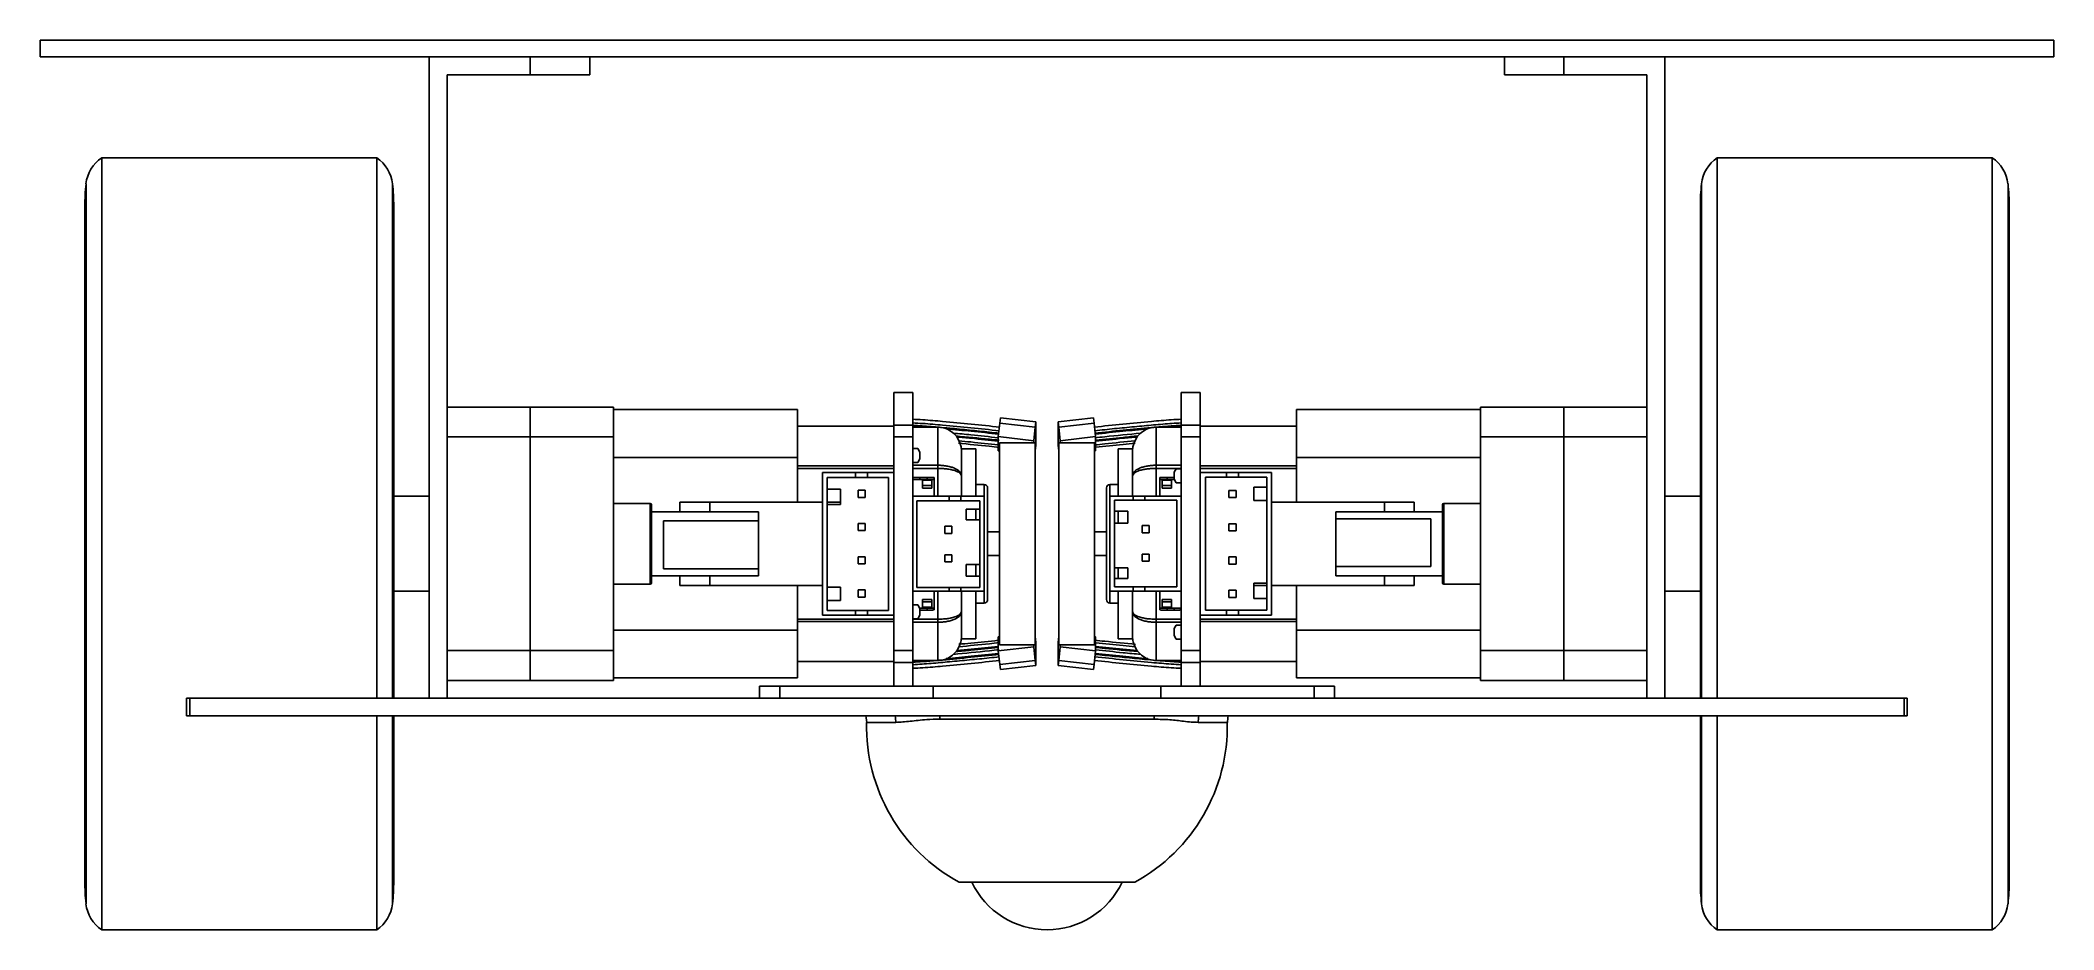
# Model space of a CAD drawing. Header units: millimetres. Extents: x 60 to 230, y 132 to 207.
import ezdxf

# ---------------------------------------------------------------- set-up
doc = ezdxf.new("R2010")
doc.units = ezdxf.units.MM

msp = doc.modelspace()

# ---------------------------------------------------------------- linework, layer by layer
at = {"color": 7, "linetype": 'Continuous', "lineweight": 25}
for p, q in [((60.46, 206.79), (60.46, 205.39)), ((60.46, 206.79), (145.21, 206.79)), ((145.21, 206.79), (229.96, 206.79)), ((229.96, 205.39), (229.96, 206.79)), ((60.46, 205.39), (145.21, 205.39)), ((93.21, 205.39), (93.21, 151.39)), ((101.71, 203.89), (101.71, 205.39)), ((106.71, 205.39), (106.71, 203.89)), ((145.21, 205.39), (229.96, 205.39)), ((183.71, 203.89), (183.71, 205.39)), ((188.71, 205.39), (188.71, 203.89)), ((197.21, 205.39), (197.21, 151.39)), ((94.71, 203.89), (94.71, 151.39)), ((94.71, 203.89), (101.71, 203.89)), ((106.71, 203.89), (101.71, 203.89)), ((188.71, 203.89), (183.71, 203.89)), ((195.71, 203.89), (188.71, 203.89)), ((195.71, 203.89), (195.71, 151.39)), ((88.78, 196.89), (65.63, 196.89)), ((65.63, 196.89), (65.63, 131.89)), ((88.78, 151.39), (88.78, 196.89)), ((224.78, 196.89), (201.63, 196.89)), ((201.63, 196.89), (201.63, 151.39)), ((224.78, 131.89), (224.78, 196.89)), ((64.21, 192.81), (64.21, 135.97)), ((90.21, 151.39), (90.21, 192.81)), ((200.21, 192.81), (200.21, 151.39)), ((226.21, 135.97), (226.21, 192.81)), ((133.91, 177.14), (132.31, 177.14)), ((132.31, 177.14), (132.31, 174.39)), ((133.91, 174.39), (133.91, 177.14)), ((156.51, 177.14), (158.11, 177.14)), ((156.51, 177.14), (156.51, 174.39)), ((158.11, 174.39), (158.11, 177.14)), ((101.71, 175.89), (94.71, 175.89)), ((101.71, 173.39), (101.71, 175.89)), ((108.71, 175.89), (101.71, 175.89)), ((108.71, 175.89), (108.71, 173.39)), ((124.21, 175.69), (108.71, 175.69)), ((124.21, 171.66), (124.21, 175.69)), ((141.24, 174.55), (141.3, 174.99)), ((144.28, 174.65), (141.3, 174.99)), ((144.28, 174.65), (144.22, 174.22)), ((144.28, 172.7), (144.28, 174.65)), ((149.11, 174.99), (146.14, 174.65)), ((146.14, 174.65), (146.14, 172.7)), ((146.14, 174.65), (146.2, 174.22)), ((149.11, 174.99), (149.18, 174.55)), ((181.71, 175.69), (166.21, 175.69)), ((166.21, 175.69), (166.21, 171.66)), ((188.71, 175.89), (181.71, 175.89)), ((181.71, 173.39), (181.71, 175.89)), ((195.71, 175.89), (188.71, 175.89)), ((188.71, 175.89), (188.71, 173.39)), ((94.71, 173.39), (101.71, 173.39)), ((101.71, 173.39), (101.71, 155.39)), ((101.71, 173.39), (108.71, 173.39)), ((108.71, 173.39), (108.71, 155.39)), ((132.31, 174.29), (124.21, 174.29)), ((133.91, 174.39), (132.31, 174.39)), ((132.31, 174.39), (132.31, 173.39)), ((132.31, 173.39), (133.91, 173.39)), ((132.31, 173.39), (132.31, 155.39)), ((133.91, 173.39), (133.91, 174.39)), ((136.01, 174.22), (133.91, 174.22)), ((133.91, 173.39), (133.91, 155.39)), ((136.01, 171), (136.01, 174.22)), ((141.11, 173.41), (141.24, 174.55)), ((141.11, 173.41), (144.09, 173.07)), ((141.11, 172.22), (141.11, 173.41)), ((144.21, 172.89), (141.21, 172.89)), ((141.21, 172.89), (141.21, 155.89)), ((144.22, 174.22), (141.24, 174.55)), ((144.09, 173.07), (144.22, 174.22)), ((144.09, 172.89), (144.09, 173.07)), ((144.21, 172.89), (144.21, 155.89)), ((149.18, 174.55), (146.2, 174.22)), ((146.33, 173.07), (146.2, 174.22)), ((149.21, 172.89), (146.21, 172.89)), ((146.21, 155.89), (146.21, 172.89)), ((146.33, 173.07), (149.3, 173.41)), ((146.33, 173.07), (146.33, 172.89)), ((149.18, 174.55), (149.3, 173.41)), ((149.21, 155.89), (149.21, 172.89)), ((149.3, 173.41), (149.3, 172.22)), ((156.51, 174.22), (154.41, 174.22)), ((154.41, 174.22), (154.41, 171)), ((158.11, 174.39), (156.51, 174.39)), ((156.51, 174.39), (156.51, 173.39)), ((156.51, 173.39), (158.11, 173.39)), ((156.51, 155.39), (156.51, 173.39)), ((158.11, 173.39), (158.11, 174.39)), ((166.21, 174.29), (158.11, 174.29)), ((158.11, 155.39), (158.11, 173.39)), ((181.71, 155.39), (181.71, 173.39)), ((181.71, 173.39), (188.71, 173.39)), ((188.71, 155.39), (188.71, 173.39)), ((188.71, 173.39), (195.71, 173.39)), ((108.71, 171.66), (124.21, 171.66)), ((124.21, 171.66), (124.21, 167.89)), ((134.33, 172.41), (133.91, 172.41)), ((133.91, 171.23), (134.33, 171.23)), ((134.33, 172.41), (134.51, 172.11)), ((134.51, 171.53), (134.33, 171.23)), ((134.51, 172.11), (134.51, 171.53)), ((139.21, 172.39), (138.01, 172.39)), ((138.01, 172.39), (138.01, 168.39)), ((139.21, 168.39), (139.21, 172.39)), ((141.21, 172.21), (141.11, 172.22)), ((144.28, 172.7), (144.21, 172.21)), ((146.14, 172.7), (146.21, 172.21)), ((149.3, 172.22), (149.21, 172.21)), ((152.41, 172.39), (151.21, 172.39)), ((151.21, 172.39), (151.21, 168.39)), ((152.41, 168.39), (152.41, 172.39)), ((166.21, 167.89), (166.21, 171.66)), ((166.21, 171.66), (181.71, 171.66)), ((126.31, 170.39), (126.31, 158.39)), ((129.09, 170.39), (126.31, 170.39)), ((129.09, 169.97), (126.7, 169.97)), ((126.7, 169.97), (126.7, 158.78)), ((129.09, 170.39), (129.09, 169.97)), ((130.11, 170.39), (129.09, 170.39)), ((129.09, 169.97), (130.11, 169.97)), ((130.11, 170.39), (132.31, 170.39)), ((130.11, 170.39), (130.11, 169.97)), ((131.87, 169.97), (130.11, 169.97)), ((131.87, 158.78), (131.87, 169.97)), ((132.31, 170.39), (132.31, 158.39)), ((134.42, 169.97), (134.11, 169.97)), ((134.51, 169.97), (135.11, 169.97)), ((134.51, 169.81), (134.51, 169.97)), ((135.11, 169.81), (134.51, 169.81)), ((134.72, 169.74), (135.51, 169.74)), ((135.11, 169.97), (135.11, 169.81)), ((135.51, 169.97), (135.19, 169.97)), ((135.71, 169.96), (135.71, 169.8)), ((136.01, 170.74), (136.01, 171)), ((152.41, 170.1), (152.44, 170.19)), ((152.44, 170.16), (152.41, 170.1)), ((154.41, 170.74), (154.41, 171)), ((154.71, 169.96), (154.71, 169.8)), ((154.9, 169.74), (155.69, 169.74)), ((155.22, 169.97), (154.91, 169.97)), ((155.31, 169.97), (155.91, 169.97)), ((155.31, 169.81), (155.31, 169.97)), ((155.91, 169.81), (155.31, 169.81)), ((155.91, 170.41), (156.08, 170.71)), ((155.91, 169.83), (155.91, 170.41)), ((156.08, 169.53), (155.91, 169.83)), ((156.51, 170.71), (156.08, 170.71)), ((156.08, 169.53), (156.51, 169.53)), ((158.11, 158.39), (158.11, 170.39)), ((160.31, 170.39), (158.11, 170.39)), ((160.31, 170), (158.55, 170)), ((158.55, 170), (158.55, 158.81)), ((160.31, 170.39), (160.31, 170)), ((161.32, 170.39), (160.31, 170.39)), ((160.31, 170), (161.32, 170)), ((164.11, 170.39), (161.32, 170.39)), ((161.32, 170.39), (161.32, 170)), ((163.71, 170), (161.32, 170)), ((163.71, 158.81), (163.71, 170)), ((164.11, 158.39), (164.11, 170.39)), ((93.21, 168.39), (90.21, 168.39)), ((116.81, 167.89), (114.31, 167.89)), ((114.31, 167.89), (114.31, 167.09)), ((116.81, 167.09), (116.81, 167.89)), ((126.31, 167.89), (116.81, 167.89)), ((126.7, 168.99), (127.81, 168.99)), ((127.81, 167.89), (126.7, 167.89)), ((127.81, 168.99), (127.81, 167.71)), ((129.3, 168.9), (129.3, 168.3)), ((129.9, 168.9), (129.3, 168.9)), ((129.3, 168.3), (129.9, 168.3)), ((129.9, 168.3), (129.9, 168.9)), ((133.91, 160.39), (133.91, 168.39)), ((136.97, 168.39), (133.91, 168.39)), ((136.97, 168.02), (134.26, 168.02)), ((134.26, 168.02), (134.26, 160.71)), ((134.72, 169.29), (135.51, 169.29)), ((135.51, 169.07), (134.72, 169.07)), ((136.97, 168.39), (136.97, 168.02)), ((137.95, 168.39), (136.97, 168.39)), ((136.97, 168.02), (137.95, 168.02)), ((139.91, 168.39), (137.95, 168.39)), ((137.95, 168.39), (137.95, 168.02)), ((139.54, 168.02), (137.95, 168.02)), ((139.91, 169.39), (139.21, 169.39)), ((139.54, 160.71), (139.54, 168.02)), ((139.91, 168.39), (139.91, 160.39)), ((151.21, 169.39), (150.51, 169.39)), ((150.51, 160.39), (150.51, 168.39)), ((152.46, 168.39), (150.51, 168.39)), ((152.46, 168.07), (150.88, 168.07)), ((150.88, 168.07), (150.88, 160.76)), ((152.46, 168.39), (152.46, 168.07)), ((153.45, 168.39), (152.46, 168.39)), ((152.46, 168.07), (153.45, 168.07)), ((153.45, 168.39), (156.51, 168.39)), ((153.45, 168.39), (153.45, 168.07)), ((156.15, 168.07), (153.45, 168.07)), ((154.9, 169.29), (155.69, 169.29)), ((155.69, 169.07), (154.9, 169.07)), ((156.15, 160.76), (156.15, 168.07)), ((156.51, 168.39), (156.51, 160.39)), ((160.52, 168.88), (160.52, 168.28)), ((161.12, 168.88), (160.52, 168.88)), ((160.52, 168.28), (161.12, 168.28)), ((161.12, 168.28), (161.12, 168.88)), ((162.61, 168.03), (162.61, 169.16)), ((162.61, 169.16), (163.71, 169.16)), ((163.71, 168.03), (162.61, 168.03)), ((173.61, 167.89), (164.11, 167.89)), ((176.11, 167.89), (173.61, 167.89)), ((173.61, 167.89), (173.61, 167.09)), ((176.11, 167.09), (176.11, 167.89)), ((200.21, 168.39), (197.21, 168.39)), ((111.81, 167.79), (108.71, 167.79)), ((120.91, 167.09), (111.91, 167.09)), ((120.91, 166.31), (112.91, 166.31)), ((112.91, 162.29), (112.91, 166.31)), ((120.91, 167.09), (120.91, 166.31)), ((120.91, 162.29), (120.91, 166.31)), ((127.81, 167.71), (126.7, 167.71)), ((138.41, 167.3), (138.41, 166.41)), ((138.41, 167.3), (139.54, 167.3)), ((139.54, 166.41), (138.41, 166.41)), ((139.21, 167.3), (139.21, 166.41)), ((150.88, 167.13), (152.01, 167.13)), ((152.01, 166.14), (150.88, 166.14)), ((151.21, 166.14), (151.21, 167.13)), ((152.01, 166.14), (152.01, 167.13)), ((178.51, 167.09), (169.51, 167.09)), ((169.51, 167.09), (169.51, 166.49)), ((169.51, 166.49), (177.51, 166.49)), ((169.51, 166.49), (169.51, 162.47)), ((177.51, 166.49), (177.51, 162.47)), ((181.71, 167.79), (178.61, 167.79)), ((129.3, 166.1), (129.3, 165.5)), ((129.9, 166.1), (129.3, 166.1)), ((129.3, 165.5), (129.9, 165.5)), ((129.9, 165.5), (129.9, 166.1)), ((136.6, 165.86), (136.6, 165.26)), ((137.2, 165.86), (136.6, 165.86)), ((136.6, 165.26), (137.2, 165.26)), ((137.2, 165.26), (137.2, 165.86)), ((141.21, 165.39), (140.21, 165.39)), ((150.21, 165.39), (149.21, 165.39)), ((153.22, 165.92), (153.22, 165.32)), ((153.82, 165.92), (153.22, 165.92)), ((153.22, 165.32), (153.82, 165.32)), ((153.82, 165.32), (153.82, 165.92)), ((160.52, 166.08), (160.52, 165.48)), ((161.12, 166.08), (160.52, 166.08)), ((160.52, 165.48), (161.12, 165.48)), ((161.12, 165.48), (161.12, 166.08)), ((129.3, 163.3), (129.3, 162.7)), ((129.9, 163.3), (129.3, 163.3)), ((129.9, 162.7), (129.9, 163.3)), ((136.6, 163.46), (136.6, 162.86)), ((137.2, 163.46), (136.6, 163.46)), ((136.6, 162.86), (137.2, 162.86)), ((137.2, 162.86), (137.2, 163.46)), ((140.21, 163.39), (141.21, 163.39)), ((149.21, 163.39), (150.21, 163.39)), ((153.22, 163.52), (153.22, 162.92)), ((153.82, 163.52), (153.22, 163.52)), ((153.22, 162.92), (153.82, 162.92)), ((153.82, 162.92), (153.82, 163.52)), ((160.52, 163.28), (160.52, 162.68)), ((161.12, 163.28), (160.52, 163.28)), ((161.12, 162.68), (161.12, 163.28)), ((111.91, 161.69), (120.91, 161.69)), ((120.91, 162.29), (112.91, 162.29)), ((114.31, 161.69), (114.31, 160.89)), ((116.81, 160.89), (116.81, 161.69)), ((120.91, 161.69), (120.91, 162.29)), ((129.3, 162.7), (129.9, 162.7)), ((138.41, 162.64), (138.41, 161.65)), ((138.41, 162.64), (139.54, 162.64)), ((139.54, 161.65), (138.41, 161.65)), ((139.21, 162.64), (139.21, 161.65)), ((150.88, 162.37), (152.01, 162.37)), ((152.01, 161.48), (150.88, 161.48)), ((151.21, 161.48), (151.21, 162.37)), ((152.01, 161.48), (152.01, 162.37)), ((160.52, 162.68), (161.12, 162.68)), ((162.61, 159.79), (162.61, 161.07)), ((162.61, 161.07), (163.71, 161.07)), ((169.51, 161.69), (169.51, 162.47)), ((169.51, 162.47), (177.51, 162.47)), ((169.51, 161.69), (178.51, 161.69)), ((173.61, 161.69), (173.61, 160.89)), ((176.11, 160.89), (176.11, 161.69)), ((90.21, 160.39), (93.21, 160.39)), ((108.71, 160.99), (111.81, 160.99)), ((114.31, 160.89), (116.81, 160.89)), ((116.81, 160.89), (126.31, 160.89)), ((124.21, 160.89), (124.21, 157.12)), ((126.7, 160.75), (127.81, 160.75)), ((127.81, 159.62), (126.7, 159.62)), ((127.81, 160.75), (127.81, 159.62)), ((129.3, 160.5), (129.3, 159.9)), ((129.9, 160.5), (129.3, 160.5)), ((129.3, 159.9), (129.9, 159.9)), ((129.9, 159.9), (129.9, 160.5)), ((136.97, 160.39), (133.91, 160.39)), ((134.26, 160.71), (136.97, 160.71)), ((134.72, 159.71), (135.51, 159.71)), ((135.51, 159.49), (134.72, 159.49)), ((136.97, 160.39), (136.97, 160.71)), ((137.95, 160.71), (136.97, 160.71)), ((136.97, 160.39), (137.95, 160.39)), ((137.95, 160.39), (137.95, 160.71)), ((137.95, 160.71), (139.54, 160.71)), ((137.95, 160.39), (139.91, 160.39)), ((138.01, 160.39), (138.01, 156.39)), ((139.21, 156.39), (139.21, 160.39)), ((139.21, 159.39), (139.91, 159.39)), ((150.51, 160.39), (152.46, 160.39)), ((150.51, 159.39), (151.21, 159.39)), ((150.88, 160.76), (152.46, 160.76)), ((151.21, 160.39), (151.21, 156.39)), ((152.41, 156.39), (152.41, 160.39)), ((152.46, 160.39), (152.46, 160.76)), ((153.45, 160.76), (152.46, 160.76)), ((152.46, 160.39), (153.45, 160.39)), ((153.45, 160.39), (153.45, 160.76)), ((153.45, 160.76), (156.15, 160.76)), ((153.45, 160.39), (156.51, 160.39)), ((154.9, 159.71), (155.69, 159.71)), ((155.69, 159.49), (154.9, 159.49)), ((160.52, 160.48), (160.52, 159.88)), ((161.12, 160.48), (160.52, 160.48)), ((160.52, 159.88), (161.12, 159.88)), ((161.12, 159.88), (161.12, 160.48)), ((162.61, 160.89), (163.71, 160.89)), ((163.71, 159.79), (162.61, 159.79)), ((164.11, 160.89), (173.61, 160.89)), ((166.21, 157.12), (166.21, 160.89)), ((173.61, 160.89), (176.11, 160.89)), ((178.61, 160.99), (181.71, 160.99)), ((197.21, 160.39), (200.21, 160.39)), ((126.31, 158.39), (129.09, 158.39)), ((126.7, 158.78), (129.09, 158.78)), ((129.09, 158.39), (129.09, 158.78)), ((130.11, 158.78), (129.09, 158.78)), ((129.09, 158.39), (130.11, 158.39)), ((130.11, 158.39), (130.11, 158.78)), ((130.11, 158.78), (131.87, 158.78)), ((130.11, 158.39), (132.31, 158.39)), ((134.33, 159.25), (133.91, 159.25)), ((133.91, 158.07), (134.33, 158.07)), ((134.33, 159.25), (134.51, 158.95)), ((134.51, 158.37), (134.33, 158.07)), ((134.51, 158.97), (135.11, 158.97)), ((134.51, 158.95), (134.51, 158.37)), ((135.11, 158.81), (134.51, 158.81)), ((135.51, 159.04), (134.72, 159.04)), ((135.11, 158.97), (135.11, 158.81)), ((135.19, 158.81), (135.5, 158.81)), ((135.71, 158.82), (135.71, 158.98)), ((136.01, 158.04), (136.01, 157.78)), ((136.01, 154.56), (136.01, 157.78)), ((137.97, 158.62), (138.01, 158.68)), ((138.01, 158.68), (137.97, 158.59)), ((154.41, 158.04), (154.41, 157.78)), ((154.41, 157.78), (154.41, 154.56)), ((154.71, 158.82), (154.71, 158.98)), ((155.69, 159.04), (154.9, 159.04)), ((154.91, 158.81), (155.22, 158.81)), ((155.31, 158.81), (155.31, 158.97)), ((155.31, 158.97), (155.91, 158.97)), ((155.91, 158.81), (155.31, 158.81)), ((155.91, 158.97), (155.91, 158.81)), ((155.99, 158.81), (156.3, 158.81)), ((160.31, 158.39), (158.11, 158.39)), ((158.55, 158.81), (160.31, 158.81)), ((160.31, 158.39), (160.31, 158.81)), ((161.32, 158.81), (160.31, 158.81)), ((160.31, 158.39), (161.32, 158.39)), ((161.32, 158.39), (161.32, 158.81)), ((161.32, 158.81), (163.71, 158.81)), ((161.32, 158.39), (164.11, 158.39)), ((124.21, 157.12), (108.71, 157.12)), ((124.21, 153.09), (124.21, 157.12)), ((138.01, 156.39), (139.21, 156.39)), ((141.11, 156.56), (141.21, 156.57)), ((141.11, 155.37), (141.11, 156.56)), ((144.28, 156.08), (144.21, 156.57)), ((144.28, 154.13), (144.28, 156.08)), ((146.14, 156.08), (146.21, 156.57)), ((146.14, 156.08), (146.14, 154.13)), ((149.21, 156.57), (149.3, 156.56)), ((149.3, 156.56), (149.3, 155.37)), ((151.21, 156.39), (152.41, 156.39)), ((155.91, 157.25), (156.08, 157.55)), ((155.91, 156.67), (155.91, 157.25)), ((156.08, 156.37), (155.91, 156.67)), ((156.51, 157.55), (156.08, 157.55)), ((156.08, 156.37), (156.51, 156.37)), ((181.71, 157.12), (166.21, 157.12)), ((166.21, 157.12), (166.21, 153.09)), ((101.71, 155.39), (94.71, 155.39)), ((101.71, 152.89), (101.71, 155.39)), ((108.71, 155.39), (101.71, 155.39)), ((108.71, 155.39), (108.71, 152.89)), ((124.21, 154.49), (132.31, 154.49)), ((133.91, 155.39), (132.31, 155.39)), ((132.31, 155.39), (132.31, 154.39)), ((132.31, 154.39), (133.91, 154.39)), ((132.31, 154.39), (132.31, 152.39)), ((133.91, 154.39), (133.91, 155.39)), ((133.91, 154.56), (136.01, 154.56)), ((133.91, 152.39), (133.91, 154.39)), ((144.09, 155.71), (141.11, 155.37)), ((141.24, 154.23), (141.11, 155.37)), ((141.21, 155.89), (144.21, 155.89)), ((141.24, 154.23), (144.22, 154.56)), ((144.09, 155.71), (144.09, 155.89)), ((144.09, 155.71), (144.22, 154.56)), ((144.28, 154.13), (144.22, 154.56)), ((146.14, 154.13), (146.2, 154.56)), ((146.33, 155.71), (146.2, 154.56)), ((146.2, 154.56), (149.18, 154.23)), ((146.21, 155.89), (149.21, 155.89)), ((146.33, 155.89), (146.33, 155.71)), ((149.3, 155.37), (146.33, 155.71)), ((149.3, 155.37), (149.18, 154.23)), ((154.41, 154.56), (156.51, 154.56)), ((158.11, 155.39), (156.51, 155.39)), ((156.51, 155.39), (156.51, 154.39)), ((156.51, 154.39), (158.11, 154.39)), ((156.51, 154.39), (156.51, 152.39)), ((158.11, 154.39), (158.11, 155.39)), ((158.11, 154.49), (166.21, 154.49)), ((158.11, 152.39), (158.11, 154.39)), ((181.71, 152.89), (181.71, 155.39)), ((188.71, 155.39), (181.71, 155.39)), ((188.71, 155.39), (188.71, 152.89)), ((195.71, 155.39), (188.71, 155.39)), ((94.71, 152.89), (101.71, 152.89)), ((101.71, 152.89), (108.71, 152.89)), ((108.71, 153.09), (124.21, 153.09)), ((141.3, 153.79), (141.24, 154.23)), ((141.3, 153.79), (144.28, 154.13)), ((146.14, 154.13), (149.11, 153.79)), ((149.18, 154.23), (149.11, 153.79)), ((166.21, 153.09), (181.71, 153.09)), ((181.71, 152.89), (188.71, 152.89)), ((188.71, 152.89), (195.71, 152.89)), ((72.78, 151.39), (72.78, 149.89)), ((72.78, 151.39), (73.05, 151.39)), ((73.05, 151.39), (73.05, 149.89)), ((73.05, 151.39), (217.37, 151.39)), ((121.01, 152.39), (121.01, 151.39)), ((122.71, 152.39), (121.01, 152.39)), ((122.71, 151.39), (122.71, 152.39)), ((122.71, 152.39), (135.63, 152.39)), ((135.63, 151.39), (135.63, 152.39)), ((135.63, 152.39), (154.79, 152.39)), ((154.79, 151.39), (154.79, 152.39)), ((167.71, 152.39), (154.79, 152.39)), ((167.71, 151.39), (167.71, 152.39)), ((167.71, 152.39), (169.41, 152.39)), ((169.41, 151.39), (169.41, 152.39)), ((217.37, 151.39), (217.37, 149.89)), ((217.37, 151.39), (217.63, 151.39)), ((217.63, 149.89), (217.63, 151.39)), ((72.78, 149.89), (73.05, 149.89)), ((73.05, 149.89), (217.37, 149.89)), ((88.78, 131.89), (88.78, 149.89)), ((90.21, 135.97), (90.21, 149.89)), ((154.24, 149.62), (136.18, 149.62)), ((200.21, 149.89), (200.21, 135.97)), ((201.63, 149.89), (201.63, 131.89)), ((217.37, 149.89), (217.63, 149.89)), ((137.81, 135.89), (152.61, 135.89)), ((65.63, 131.89), (88.78, 131.89)), ((201.63, 131.89), (224.78, 131.89))]:
    msp.add_line(p, q, dxfattribs=at)
at = {"color": 8, "linetype": 'Continuous', "lineweight": 25}
for p, q in [((64.31, 134.07), (64.31, 194.71)), ((90.11, 151.39), (90.11, 194.71)), ((200.31, 194.71), (200.31, 151.39)), ((226.11, 194.71), (226.11, 134.07)), ((136.01, 174.22), (133.91, 174.22)), ((136.01, 174.22), (136.01, 174.22)), ((156.51, 174.22), (154.41, 174.22)), ((154.41, 174.22), (154.41, 174.22)), ((124.21, 170.94), (132.31, 170.94)), ((124.21, 170.74), (132.31, 170.74)), ((133.91, 171), (136.01, 171)), ((133.91, 170.74), (136.01, 170.74)), ((136.01, 170.74), (136.01, 168.39)), ((154.41, 171), (156.51, 171)), ((154.41, 170.74), (156.51, 170.74)), ((154.41, 168.39), (154.41, 170.74)), ((155.91, 169.83), (155.91, 169.81)), ((158.11, 170.94), (166.21, 170.94)), ((158.11, 170.74), (166.21, 170.74)), ((139.91, 168.39), (139.91, 169.39)), ((150.51, 169.39), (150.51, 168.39)), ((111.81, 160.99), (111.81, 167.79)), ((178.61, 167.79), (178.61, 160.99)), ((136.01, 160.39), (136.01, 158.04)), ((139.91, 159.39), (139.91, 160.39)), ((150.51, 160.39), (150.51, 159.39)), ((154.41, 158.04), (154.41, 160.39)), ((132.31, 158.04), (124.21, 158.04)), ((132.31, 157.84), (124.21, 157.84)), ((136.01, 158.04), (133.91, 158.04)), ((136.01, 157.78), (133.91, 157.78)), ((134.51, 158.95), (134.51, 158.97)), ((156.51, 158.04), (154.41, 158.04)), ((156.51, 157.78), (154.41, 157.78)), ((166.21, 158.04), (158.11, 158.04)), ((166.21, 157.84), (158.11, 157.84)), ((133.91, 154.56), (136.01, 154.56)), ((136.01, 154.56), (136.01, 154.56)), ((154.41, 154.56), (156.51, 154.56)), ((154.41, 154.56), (154.41, 154.56)), ((90.11, 134.07), (90.11, 149.89)), ((132.48, 149.35), (130.03, 149.35)), ((160.39, 149.35), (157.93, 149.35)), ((200.31, 149.89), (200.31, 134.07))]:
    msp.add_line(p, q, dxfattribs=at)
at = {"color": 7, "linetype": 'Continuous', "lineweight": 25, "flags": 128}
for points in [[(129.96, 149.89), (129.99, 149.74), (130.03, 149.35)], [(160.39, 149.35), (160.42, 149.74), (160.45, 149.89)]]:
    msp.add_lwpolyline(points, dxfattribs=at)
at = {"color": 8, "linetype": 'Continuous', "lineweight": 25, "flags": 128}
for points in [[(132.48, 149.35), (132.46, 149.74), (132.43, 149.89)], [(136.17, 149.89), (136.18, 149.88), (136.18, 149.62)], [(154.24, 149.89), (154.24, 149.88), (154.24, 149.62)], [(157.99, 149.89), (157.96, 149.74), (157.93, 149.35)]]:
    msp.add_lwpolyline(points, dxfattribs=at)
at = {"color": 7, "linetype": 'Continuous', "lineweight": 25}
for centre, radius, start, end in [((67.29, 194.39), 3, 123.5573, 173.954), ((87.12, 194.39), 3, 6.046, 56.4427), ((203.29, 194.39), 3, 123.5573, 173.954), ((223.12, 194.39), 3, 6.046, 56.4427), ((82.19, 192.81), 17.98, 173.954, 180), ((72.23, 192.81), 17.98, 0, 6.046), ((218.19, 192.81), 17.98, 173.954, 180), ((208.23, 192.81), 17.98, 0, 6.046), ((139.91, 169.09), 0.3, 0, 90), ((150.51, 169.09), 0.3, 90, 180), ((111.81, 167.69), 0.1, 0, 90), ((178.61, 167.69), 0.1, 90, 180), ((111.81, 161.09), 0.1, 270, 0), ((178.61, 161.09), 0.1, 180, 270), ((139.91, 159.69), 0.3, 270, 360), ((150.51, 159.69), 0.3, 180, 270), ((145.02, 149.04), 15, 178.8232, 241.2497), ((145.39, 149.04), 15, 298.7503, 1.1768), ((82.19, 135.97), 17.98, 180, 186.046), ((72.23, 135.97), 17.98, 353.954, 0), ((145.21, 138.89), 7, 205.3769, 334.6231), ((218.19, 135.97), 17.98, 180, 186.046), ((208.23, 135.97), 17.98, 353.954, 0), ((67.29, 134.39), 3, 186.046, 236.4427), ((87.12, 134.39), 3, 303.5573, 353.954), ((203.29, 134.39), 3, 186.046, 236.4427), ((223.12, 134.39), 3, 303.5573, 353.954)]:
    msp.add_arc(centre, radius, start, end, dxfattribs=at)
for points, knots in [([(133.91, 174.87), (134.19, 174.86), (135.03, 174.82), (136.67, 174.67), (138.83, 174.47), (140.43, 174.3), (141.23, 174.21)], [0, 0, 0, 0, 0.1142871, 0.3424879, 0.671223, 1, 1, 1, 1]), ([(156.51, 174.87), (156.23, 174.86), (155.39, 174.82), (153.75, 174.67), (151.59, 174.47), (149.99, 174.3), (149.19, 174.21)], [0, 0, 0, 0, 0.114287, 0.342488, 0.671223, 1, 1, 1, 1]), ([(133.91, 174.57), (134.19, 174.55), (135.03, 174.51), (136.66, 174.36), (138.81, 174.16), (140.39, 173.99), (141.19, 173.91)], [0, 0, 0, 0, 0.115014, 0.344604, 0.672281, 1, 1, 1, 1]), ([(135.89, 174.22), (135.75, 174.23), (135.09, 174.29), (134.43, 174.33), (133.91, 174.36)], [0, 0, 0, 0, 0.217776, 1, 1, 1, 1]), ([(133.91, 174.27), (134.19, 174.26), (134.51, 174.25), (134.82, 174.22), (134.86, 174.22)], [0, 0, 0, 0, 0.884295, 1, 1, 1, 1]), ([(141.19, 173.7), (140.91, 173.73), (139.52, 173.88), (137.79, 174.06), (136.34, 174.18), (136, 174.21)], [0, 0, 0, 0, 0.160981, 0.804922, 1, 1, 1, 1]), ([(137.88, 172.9), (137.79, 173.09), (137.61, 173.46), (137.16, 173.88), (136.61, 174.16), (136.21, 174.2), (136.01, 174.22)], [0, 0, 0, 0, 0.25366, 0.504678, 0.753304, 1, 1, 1, 1]), ([(136.73, 174.06), (137.43, 174), (138.9, 173.86), (140.37, 173.71), (141.14, 173.62)], [0, 0, 0, 0, 0.476008, 1, 1, 1, 1]), ([(137.31, 173.7), (137.81, 173.66), (139.08, 173.54), (140.34, 173.4), (141.11, 173.32)], [0, 0, 0, 0, 0.393244, 1, 1, 1, 1]), ([(141.19, 173.11), (140.91, 173.14), (139.7, 173.27), (138.48, 173.38), (137.55, 173.47)], [0, 0, 0, 0, 0.229297, 1, 1, 1, 1]), ([(137.61, 173.38), (138.02, 173.35), (139.19, 173.24), (140.35, 173.11), (141.11, 173.03)], [0, 0, 0, 0, 0.3465575, 1, 1, 1, 1]), ([(137.79, 173.06), (138.13, 173.03), (139.24, 172.92), (140.34, 172.8), (141.11, 172.72)], [0, 0, 0, 0, 0.304439, 1, 1, 1, 1]), ([(138.01, 172.21), (138, 172.32), (137.99, 172.55), (137.92, 172.79), (137.88, 172.9)], [0, 0, 0, 0, 0.482397, 1, 1, 1, 1]), ([(149.23, 173.91), (149.51, 173.94), (150.34, 174.03), (151.73, 174.17), (153.36, 174.32), (154.95, 174.47), (155.99, 174.54), (156.51, 174.57)], [0, 0, 0, 0, 0.114789, 0.344368, 0.573959, 0.786928, 1, 1, 1, 1]), ([(154.33, 174.2), (154.22, 174.2), (153.31, 174.12), (151.61, 173.95), (150.02, 173.79), (149.23, 173.7)], [0, 0, 0, 0, 0.066077, 0.53301, 1, 1, 1, 1]), ([(149.23, 173.31), (149.51, 173.34), (150.8, 173.48), (152.09, 173.61), (153.11, 173.7)], [0, 0, 0, 0, 0.2150463, 1, 1, 1, 1]), ([(149.23, 172.71), (149.51, 172.74), (150.64, 172.87), (151.77, 172.98), (152.62, 173.06)], [0, 0, 0, 0, 0.245978, 1, 1, 1, 1]), ([(153.69, 174.06), (152.99, 174), (151.52, 173.86), (150.05, 173.71), (149.28, 173.62)], [0, 0, 0, 0, 0.476008, 1, 1, 1, 1]), ([(152.87, 173.47), (152.45, 173.43), (151.26, 173.32), (150.07, 173.2), (149.3, 173.11)], [0, 0, 0, 0, 0.352431, 1, 1, 1, 1]), ([(152.8, 173.38), (152.4, 173.35), (151.23, 173.24), (150.06, 173.11), (149.3, 173.03)], [0, 0, 0, 0, 0.346557, 1, 1, 1, 1]), ([(152.54, 172.9), (152.5, 172.79), (152.42, 172.55), (152.41, 172.32), (152.41, 172.21)], [0, 0, 0, 0, 0.517603, 1, 1, 1, 1]), ([(154.41, 174.22), (154.21, 174.2), (153.81, 174.16), (153.26, 173.88), (152.8, 173.46), (152.63, 173.09), (152.54, 172.9)], [0, 0, 0, 0, 0.246696, 0.495322, 0.74634, 1, 1, 1, 1]), ([(156.51, 174.36), (156.23, 174.35), (155.55, 174.31), (154.87, 174.25), (154.47, 174.22)], [0, 0, 0, 0, 0.411879, 1, 1, 1, 1]), ([(156.51, 174.27), (156.23, 174.26), (155.91, 174.25), (155.59, 174.22), (155.56, 174.22)], [0, 0, 0, 0, 0.884295, 1, 1, 1, 1]), ([(141.19, 172.51), (140.91, 172.54), (139.76, 172.66), (138.62, 172.77), (137.75, 172.86)], [0, 0, 0, 0, 0.242756, 1, 1, 1, 1]), ([(152.62, 172.85), (152.28, 172.82), (151.18, 172.72), (150.07, 172.6), (149.3, 172.52)], [0, 0, 0, 0, 0.304265, 1, 1, 1, 1]), ([(133.91, 169.96), (133.91, 169.96), (133.93, 169.96), (134.03, 169.97), (134.18, 169.97), (134.35, 169.97), (134.46, 169.97), (134.51, 169.97)], [0, 0, 0, 0, 0.21431, 0.428618, 0.643019, 0.857609, 1, 1, 1, 1]), ([(134.51, 169.81), (134.44, 169.81), (134.31, 169.81), (134.13, 169.81), (133.99, 169.81), (133.92, 169.8), (133.91, 169.8), (133.91, 169.8)], [0, 0, 0, 0, 0.2146415, 0.4292832, 0.643917, 0.8584674, 1, 1, 1, 1]), ([(134.72, 169.07), (134.72, 169.21), (134.72, 169.55), (134.72, 169.67), (134.72, 169.74)], [0, 0, 0, 0, 0.418339, 1, 1, 1, 1]), ([(135.11, 169.97), (135.18, 169.97), (135.31, 169.97), (135.49, 169.97), (135.63, 169.97), (135.7, 169.96), (135.7, 169.96), (135.71, 169.96)], [0, 0, 0, 0, 0.214644, 0.429287, 0.643923, 0.858478, 1, 1, 1, 1]), ([(135.71, 169.8), (135.7, 169.8), (135.69, 169.8), (135.58, 169.81), (135.43, 169.81), (135.26, 169.81), (135.15, 169.81), (135.11, 169.81)], [0, 0, 0, 0, 0.214286, 0.428569, 0.64296, 0.857547, 1, 1, 1, 1]), ([(135.51, 169.74), (135.51, 169.68), (135.51, 169.56), (135.51, 169.23), (135.51, 169.07)], [0, 0, 0, 0, 0.5305841, 1, 1, 1, 1]), ([(135.71, 168.39), (135.71, 168.4), (135.71, 168.46), (135.71, 168.57), (135.71, 168.72), (135.71, 168.87), (135.71, 169.05), (135.71, 169.23), (135.71, 169.43), (135.71, 169.61), (135.71, 169.72), (135.71, 169.78), (135.71, 169.79), (135.71, 169.8)], [0, 0, 0, 0, 0.014076, 0.062709, 0.112712, 0.17779, 0.244701, 0.349588, 0.457226, 0.612605, 0.772382, 0.885819, 1, 1, 1, 1]), ([(136.01, 171), (136.14, 171), (136.4, 170.99), (136.79, 170.94), (137.14, 170.86), (137.55, 170.71), (137.92, 170.46), (137.98, 170.22), (138.01, 170.1)], [0, 0, 0, 0, 0.122692, 0.246751, 0.372588, 0.500518, 0.749265, 1, 1, 1, 1]), ([(138.01, 170.1), (137.98, 170.19), (137.92, 170.36), (137.54, 170.53), (137.14, 170.64), (136.78, 170.7), (136.4, 170.73), (136.14, 170.74), (136.01, 170.74)], [0, 0, 0, 0, 0.250713, 0.499463, 0.629789, 0.756408, 0.879681, 1, 1, 1, 1]), ([(154.71, 169.96), (154.71, 169.96), (154.73, 169.96), (154.83, 169.97), (154.98, 169.97), (155.15, 169.97), (155.26, 169.97), (155.31, 169.97)], [0, 0, 0, 0, 0.21431, 0.428618, 0.643019, 0.857609, 1, 1, 1, 1]), ([(155.31, 169.81), (155.24, 169.81), (155.11, 169.81), (154.93, 169.81), (154.79, 169.81), (154.72, 169.8), (154.71, 169.8), (154.71, 169.8)], [0, 0, 0, 0, 0.2146415, 0.4292832, 0.643917, 0.8584674, 1, 1, 1, 1]), ([(154.71, 169.8), (154.71, 169.79), (154.71, 169.78), (154.71, 169.72), (154.71, 169.64), (154.71, 169.52), (154.71, 169.39), (154.71, 169.26), (154.71, 169.1), (154.71, 168.94), (154.71, 168.79), (154.71, 168.64), (154.71, 168.5), (154.71, 168.42), (154.71, 168.39)], [0, 0, 0, 0, 0.11402, 0.228655, 0.346307, 0.465619, 0.548901, 0.632962, 0.716312, 0.801309, 0.856481, 0.912867, 0.968149, 1, 1, 1, 1]), ([(154.9, 169.07), (154.9, 169.21), (154.9, 169.55), (154.9, 169.67), (154.9, 169.74)], [0, 0, 0, 0, 0.418339, 1, 1, 1, 1]), ([(155.69, 169.74), (155.69, 169.68), (155.69, 169.56), (155.69, 169.23), (155.69, 169.07)], [0, 0, 0, 0, 0.530584, 1, 1, 1, 1]), ([(140.21, 164.39), (140.21, 164.86), (140.21, 165.83), (140.21, 167.17), (140.21, 168.22), (140.21, 168.92), (140.21, 169.03), (140.21, 169.09)], [0, 0, 0, 0, 0.196084, 0.401958, 0.607832, 0.803916, 1, 1, 1, 1]), ([(150.21, 169.09), (150.21, 169.03), (150.21, 168.92), (150.21, 168.22), (150.21, 167.17), (150.21, 165.83), (150.21, 164.86), (150.21, 164.39)], [0, 0, 0, 0, 0.196084, 0.392168, 0.598042, 0.803916, 1, 1, 1, 1]), ([(111.91, 164.39), (111.91, 164.81), (111.91, 165.45), (111.91, 166.21), (111.91, 166.74), (111.91, 167.17), (111.91, 167.58), (111.91, 167.65), (111.91, 167.69)], [0, 0, 0, 0, 0.239443, 0.369773, 0.5, 0.63033, 0.760557, 1, 1, 1, 1]), ([(178.51, 167.69), (178.51, 167.65), (178.51, 167.58), (178.51, 167.17), (178.51, 166.74), (178.51, 166.21), (178.51, 165.45), (178.51, 164.81), (178.51, 164.39)], [0, 0, 0, 0, 0.239443, 0.369773, 0.5, 0.63033, 0.760557, 1, 1, 1, 1]), ([(111.91, 161.09), (111.91, 161.13), (111.91, 161.2), (111.91, 161.61), (111.91, 162.04), (111.91, 162.57), (111.91, 163.33), (111.91, 163.98), (111.91, 164.39)], [0, 0, 0, 0, 0.239443, 0.369773, 0.5, 0.63033, 0.760557, 1, 1, 1, 1]), ([(140.21, 159.69), (140.21, 159.75), (140.21, 159.86), (140.21, 160.56), (140.21, 161.61), (140.21, 162.95), (140.21, 163.92), (140.21, 164.39)], [0, 0, 0, 0, 0.196084, 0.392168, 0.598042, 0.803916, 1, 1, 1, 1]), ([(150.21, 164.39), (150.21, 163.92), (150.21, 162.95), (150.21, 161.61), (150.21, 160.56), (150.21, 159.86), (150.21, 159.75), (150.21, 159.69)], [0, 0, 0, 0, 0.1960838, 0.4019581, 0.6078325, 0.8039162, 1, 1, 1, 1]), ([(178.51, 164.39), (178.51, 163.98), (178.51, 163.33), (178.51, 162.57), (178.51, 162.04), (178.51, 161.61), (178.51, 161.2), (178.51, 161.13), (178.51, 161.09)], [0, 0, 0, 0, 0.239443, 0.369773, 0.5, 0.63033, 0.760557, 1, 1, 1, 1]), ([(134.72, 159.04), (134.72, 159.1), (134.72, 159.22), (134.72, 159.55), (134.72, 159.71)], [0, 0, 0, 0, 0.530584, 1, 1, 1, 1]), ([(135.51, 159.71), (135.51, 159.57), (135.51, 159.23), (135.51, 159.11), (135.51, 159.04)], [0, 0, 0, 0, 0.418339, 1, 1, 1, 1]), ([(135.71, 158.98), (135.71, 158.99), (135.71, 159), (135.71, 159.06), (135.71, 159.14), (135.71, 159.26), (135.71, 159.39), (135.71, 159.52), (135.71, 159.68), (135.71, 159.84), (135.71, 159.99), (135.71, 160.14), (135.71, 160.28), (135.71, 160.36), (135.71, 160.39)], [0, 0, 0, 0, 0.11402, 0.228655, 0.346307, 0.465619, 0.548901, 0.632962, 0.716312, 0.801309, 0.856481, 0.912867, 0.968149, 1, 1, 1, 1]), ([(154.71, 160.39), (154.71, 160.38), (154.71, 160.32), (154.71, 160.21), (154.71, 160.06), (154.71, 159.91), (154.71, 159.73), (154.71, 159.55), (154.71, 159.35), (154.71, 159.17), (154.71, 159.06), (154.71, 159), (154.71, 158.99), (154.71, 158.98)], [0, 0, 0, 0, 0.014076, 0.062709, 0.112712, 0.17779, 0.244701, 0.349588, 0.457226, 0.612605, 0.772382, 0.885819, 1, 1, 1, 1]), ([(154.9, 159.04), (154.9, 159.1), (154.9, 159.22), (154.9, 159.55), (154.9, 159.71)], [0, 0, 0, 0, 0.5305841, 1, 1, 1, 1]), ([(155.69, 159.71), (155.69, 159.57), (155.69, 159.23), (155.69, 159.11), (155.69, 159.04)], [0, 0, 0, 0, 0.418339, 1, 1, 1, 1]), ([(135.11, 158.97), (135.18, 158.97), (135.31, 158.97), (135.49, 158.97), (135.63, 158.97), (135.7, 158.98), (135.7, 158.98), (135.71, 158.98)], [0, 0, 0, 0, 0.2146415, 0.4292832, 0.643917, 0.8584674, 1, 1, 1, 1]), ([(135.71, 158.82), (135.7, 158.82), (135.69, 158.82), (135.58, 158.81), (135.43, 158.81), (135.26, 158.81), (135.15, 158.81), (135.11, 158.81)], [0, 0, 0, 0, 0.21431, 0.428618, 0.643019, 0.857609, 1, 1, 1, 1]), ([(152.41, 158.68), (152.44, 158.59), (152.49, 158.42), (152.87, 158.25), (153.28, 158.14), (153.64, 158.08), (154.02, 158.05), (154.28, 158.04), (154.41, 158.04)], [0, 0, 0, 0, 0.250713, 0.499463, 0.629789, 0.756408, 0.879681, 1, 1, 1, 1]), ([(154.41, 157.78), (154.28, 157.78), (154.01, 157.79), (153.63, 157.84), (153.27, 157.92), (152.87, 158.07), (152.49, 158.32), (152.44, 158.56), (152.41, 158.68)], [0, 0, 0, 0, 0.122692, 0.246751, 0.372588, 0.500518, 0.749265, 1, 1, 1, 1]), ([(154.71, 158.98), (154.71, 158.98), (154.73, 158.98), (154.83, 158.97), (154.98, 158.97), (155.15, 158.97), (155.26, 158.97), (155.31, 158.97)], [0, 0, 0, 0, 0.214286, 0.428569, 0.64296, 0.857547, 1, 1, 1, 1]), ([(155.31, 158.81), (155.24, 158.81), (155.11, 158.81), (154.93, 158.81), (154.79, 158.81), (154.72, 158.82), (154.71, 158.82), (154.71, 158.82)], [0, 0, 0, 0, 0.214644, 0.429287, 0.643923, 0.858478, 1, 1, 1, 1]), ([(155.91, 158.97), (155.98, 158.97), (156.11, 158.97), (156.29, 158.97), (156.43, 158.97), (156.5, 158.98), (156.5, 158.98), (156.51, 158.98)], [0, 0, 0, 0, 0.214642, 0.429283, 0.643917, 0.858467, 1, 1, 1, 1]), ([(156.51, 158.82), (156.5, 158.82), (156.49, 158.82), (156.38, 158.81), (156.23, 158.81), (156.06, 158.81), (155.95, 158.81), (155.91, 158.81)], [0, 0, 0, 0, 0.21431, 0.428618, 0.643019, 0.857609, 1, 1, 1, 1]), ([(137.79, 155.93), (138.13, 155.96), (139.24, 156.06), (140.34, 156.18), (141.11, 156.26)], [0, 0, 0, 0, 0.304265, 1, 1, 1, 1]), ([(141.19, 156.07), (140.91, 156.04), (139.78, 155.91), (138.65, 155.8), (137.79, 155.72)], [0, 0, 0, 0, 0.2459778, 1, 1, 1, 1]), ([(137.88, 155.88), (137.92, 155.99), (137.99, 156.23), (138, 156.46), (138.01, 156.57)], [0, 0, 0, 0, 0.517603, 1, 1, 1, 1]), ([(149.23, 156.27), (149.51, 156.24), (150.65, 156.12), (151.8, 156.01), (152.67, 155.92)], [0, 0, 0, 0, 0.242756, 1, 1, 1, 1]), ([(152.62, 155.72), (152.29, 155.75), (151.18, 155.86), (150.07, 155.98), (149.3, 156.06)], [0, 0, 0, 0, 0.304439, 1, 1, 1, 1]), ([(152.41, 156.57), (152.41, 156.46), (152.42, 156.23), (152.5, 155.99), (152.54, 155.88)], [0, 0, 0, 0, 0.482397, 1, 1, 1, 1]), ([(141.19, 154.87), (140.91, 154.84), (140.07, 154.75), (138.68, 154.61), (137.05, 154.46), (135.46, 154.31), (134.43, 154.24), (133.91, 154.21)], [0, 0, 0, 0, 0.114789, 0.344368, 0.573959, 0.786928, 1, 1, 1, 1]), ([(133.91, 153.91), (134.19, 153.92), (135.03, 153.96), (136.67, 154.11), (138.83, 154.31), (140.43, 154.48), (141.23, 154.57)], [0, 0, 0, 0, 0.114287, 0.342488, 0.671223, 1, 1, 1, 1]), ([(133.91, 154.42), (134.19, 154.43), (134.87, 154.47), (135.55, 154.53), (135.94, 154.56)], [0, 0, 0, 0, 0.411879, 1, 1, 1, 1]), ([(133.91, 154.51), (134.19, 154.52), (134.51, 154.53), (134.82, 154.56), (134.86, 154.56)], [0, 0, 0, 0, 0.884295, 1, 1, 1, 1]), ([(136.01, 154.56), (136.21, 154.58), (136.61, 154.62), (137.16, 154.9), (137.61, 155.32), (137.79, 155.69), (137.88, 155.88)], [0, 0, 0, 0, 0.246696, 0.495322, 0.74634, 1, 1, 1, 1]), ([(136.08, 154.58), (136.2, 154.58), (137.1, 154.66), (138.8, 154.83), (140.39, 154.99), (141.19, 155.08)], [0, 0, 0, 0, 0.066077, 0.53301, 1, 1, 1, 1]), ([(136.73, 154.72), (137.43, 154.78), (138.9, 154.92), (140.37, 155.07), (141.14, 155.16)], [0, 0, 0, 0, 0.476008, 1, 1, 1, 1]), ([(141.19, 155.47), (140.91, 155.44), (139.62, 155.3), (138.32, 155.17), (137.31, 155.08)], [0, 0, 0, 0, 0.215046, 1, 1, 1, 1]), ([(137.55, 155.31), (137.97, 155.35), (139.16, 155.46), (140.34, 155.58), (141.11, 155.67)], [0, 0, 0, 0, 0.352431, 1, 1, 1, 1]), ([(137.61, 155.4), (138.02, 155.43), (139.19, 155.54), (140.35, 155.67), (141.11, 155.75)], [0, 0, 0, 0, 0.346557, 1, 1, 1, 1]), ([(156.51, 153.91), (156.23, 153.92), (155.39, 153.96), (153.75, 154.11), (151.59, 154.31), (149.99, 154.48), (149.19, 154.57)], [0, 0, 0, 0, 0.1142871, 0.3424879, 0.671223, 1, 1, 1, 1]), ([(149.23, 155.67), (149.51, 155.64), (150.72, 155.51), (151.93, 155.4), (152.87, 155.31)], [0, 0, 0, 0, 0.229297, 1, 1, 1, 1]), ([(149.23, 155.08), (149.51, 155.05), (150.9, 154.9), (152.63, 154.72), (154.08, 154.6), (154.42, 154.57)], [0, 0, 0, 0, 0.160981, 0.804922, 1, 1, 1, 1]), ([(156.51, 154.21), (156.23, 154.23), (155.39, 154.27), (153.76, 154.42), (151.61, 154.62), (150.02, 154.79), (149.23, 154.87)], [0, 0, 0, 0, 0.115014, 0.344604, 0.672281, 1, 1, 1, 1]), ([(153.69, 154.72), (152.99, 154.78), (151.52, 154.92), (150.05, 155.07), (149.28, 155.16)], [0, 0, 0, 0, 0.476008, 1, 1, 1, 1]), ([(152.8, 155.4), (152.4, 155.43), (151.23, 155.54), (150.06, 155.67), (149.3, 155.75)], [0, 0, 0, 0, 0.346557, 1, 1, 1, 1]), ([(153.11, 155.08), (152.61, 155.12), (151.34, 155.24), (150.07, 155.38), (149.3, 155.46)], [0, 0, 0, 0, 0.393244, 1, 1, 1, 1]), ([(152.54, 155.88), (152.63, 155.69), (152.8, 155.32), (153.26, 154.9), (153.81, 154.62), (154.21, 154.58), (154.41, 154.56)], [0, 0, 0, 0, 0.25366, 0.504678, 0.753304, 1, 1, 1, 1]), ([(154.52, 154.56), (154.66, 154.55), (155.33, 154.49), (155.99, 154.45), (156.51, 154.42)], [0, 0, 0, 0, 0.217776, 1, 1, 1, 1]), ([(156.51, 154.51), (156.23, 154.52), (155.91, 154.53), (155.59, 154.56), (155.56, 154.56)], [0, 0, 0, 0, 0.8842947, 1, 1, 1, 1]), ([(136.18, 149.62), (135.81, 149.62), (134.92, 149.6), (133.65, 149.43), (132.87, 149.37), (132.48, 149.35)], [0, 0, 0, 0, 0.260848, 0.62721, 1, 1, 1, 1]), ([(157.93, 149.35), (157.74, 149.36), (157.36, 149.37), (156.58, 149.46), (155.57, 149.59), (154.68, 149.61), (154.24, 149.62)], [0, 0, 0, 0, 0.187795, 0.376805, 0.686358, 1, 1, 1, 1])]:
    msp.add_open_spline(points, degree=3, knots=knots, dxfattribs=at)
for points in [[(138.01, 170.1), (138.01, 170.59), (138.01, 171.57), (138.01, 171.99), (138.01, 172.21)], [(152.41, 172.21), (152.41, 171.99), (152.41, 171.57), (152.41, 170.59), (152.41, 170.1)], [(138.01, 156.57), (138.01, 156.79), (138.01, 157.21), (138.01, 158.19), (138.01, 158.68)], [(152.41, 158.68), (152.41, 158.19), (152.41, 157.21), (152.41, 156.79), (152.41, 156.57)]]:
    msp.add_open_spline(points, degree=3, dxfattribs=at)
at = {"color": 8, "linetype": 'Continuous', "lineweight": 25}
for points, knots in [([(152.44, 170.19), (152.47, 170.28), (152.52, 170.49), (152.87, 170.71), (153.27, 170.86), (153.63, 170.94), (154.01, 170.99), (154.28, 171), (154.41, 171)], [0, 0, 0, 0, 0.201822, 0.466807, 0.603083, 0.737133, 0.869293, 1, 1, 1, 1]), ([(154.41, 170.74), (154.28, 170.74), (154.02, 170.73), (153.64, 170.7), (153.28, 170.64), (152.87, 170.53), (152.52, 170.37), (152.47, 170.23), (152.44, 170.16)], [0, 0, 0, 0, 0.128083, 0.259314, 0.39411, 0.532856, 0.797667, 1, 1, 1, 1]), ([(136.01, 158.04), (136.14, 158.04), (136.4, 158.05), (136.78, 158.08), (137.14, 158.14), (137.54, 158.25), (137.89, 158.41), (137.95, 158.55), (137.97, 158.62)], [0, 0, 0, 0, 0.128083, 0.259314, 0.39411, 0.532856, 0.797667, 1, 1, 1, 1]), ([(137.97, 158.59), (137.95, 158.5), (137.89, 158.29), (137.54, 158.07), (137.14, 157.92), (136.79, 157.84), (136.4, 157.79), (136.14, 157.78), (136.01, 157.78)], [0, 0, 0, 0, 0.201822, 0.466807, 0.603083, 0.737133, 0.869293, 1, 1, 1, 1])]:
    msp.add_open_spline(points, degree=3, knots=knots, dxfattribs=at)

doc.saveas('drawing.dxf')
